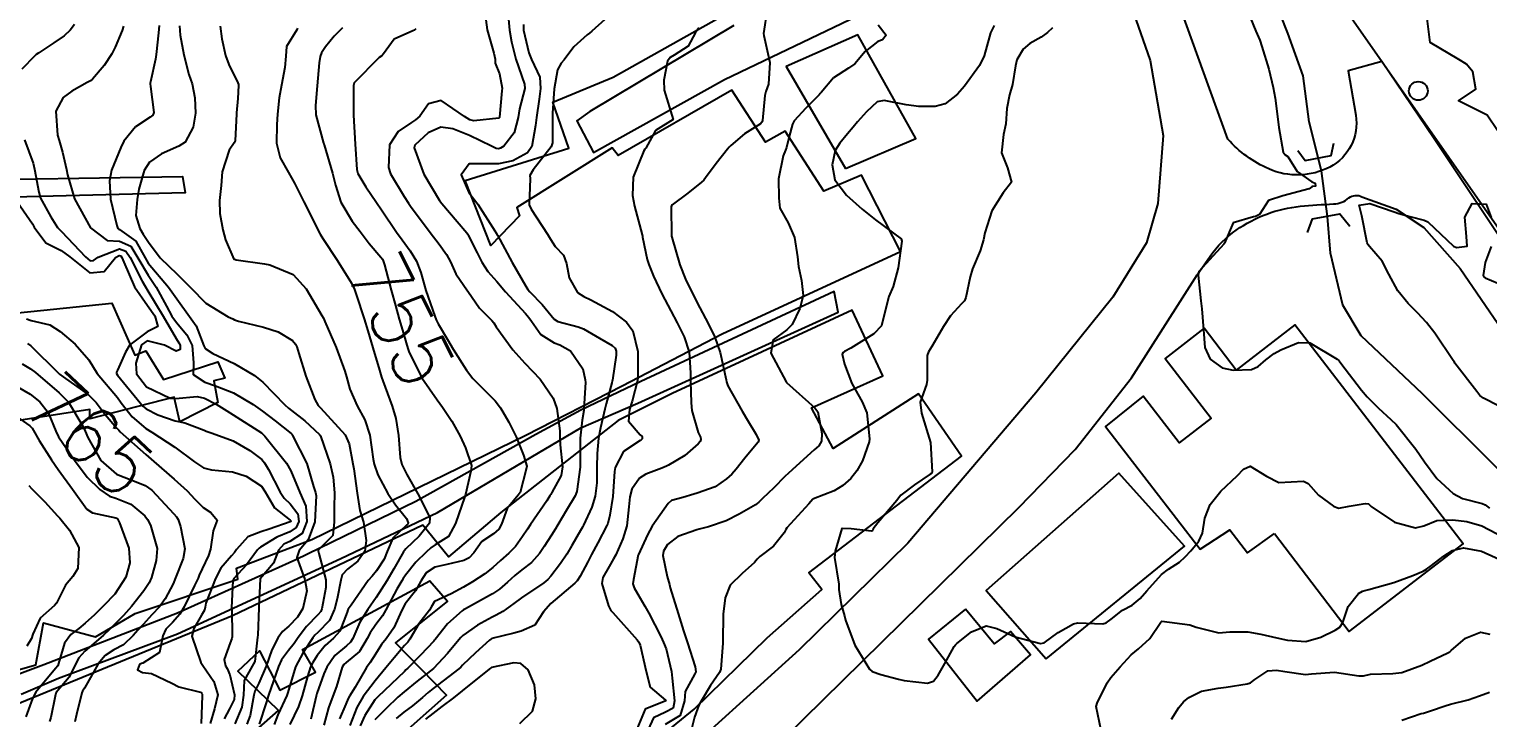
# Model space of a CAD drawing. Header units: metres. Extents: x 318500 to 325275, y 7408834 to 7428799.
# Drawn here: x 322657.6 to 322758, y 7421543.9 to 7421591.3 of the extents above; entities that cross this region are included whole.
import ezdxf
from ezdxf.enums import TextEntityAlignment as Align

# ---------------------------------------------------------------- set-up
doc = ezdxf.new("R2010")
doc.units = ezdxf.units.M
doc.header["$MEASUREMENT"] = 0
for name, color, linetype in [('Cotas', 45, 'Continuous'), ('Curvas de Nivel 1m', 11, 'Continuous'), ('Curvas de Nivel 5m', 15, 'Continuous'), ('Divisas', 45, 'Continuous'), ('Edificações', 30, 'Continuous'), ('Hidrografia', 140, 'Continuous'), ('Pontes_Viadutos_Tubos', 190, 'Continuous'), ('Postes', 20, 'Continuous'), ('Vias Primárias', 230, 'Continuous'), ('Vias Secundárias', 230, 'Continuous')]:
    doc.layers.add(name, color=color, linetype=linetype)
doc.styles.add('Style-STANDARD', font='STANDARD.shx')

msp = doc.modelspace()

# ---------------------------------------------------------------- linework, layer by layer
at = {"layer": 'Curvas de Nivel 1m', "flags": 128}
for points, elevation in [([(322690.51, 7421592.76), (322690.64, 7421591.25), (322690.78, 7421590.45), (322691.07, 7421589.25), (322691.66, 7421587.53), (322691.69, 7421587.24), (322691.33, 7421585.84), (322691.23, 7421585.25), (322690.96, 7421584.18), (322690.24, 7421583.26), (322690.01, 7421583.12), (322689.88, 7421583.09), (322689.72, 7421583.11), (322689.39, 7421583.27), (322687.89, 7421583.99), (322686.74, 7421584.46), (322685.9, 7421584.57), (322685.03, 7421584.19), (322684.13, 7421583.34), (322684.07, 7421583.15), (322684.75, 7421581.33), (322685.83, 7421579.52), (322685.99, 7421579.32), (322687.03, 7421578.09), (322687.69, 7421577.29), (322687.74, 7421577.23), (322687.8, 7421577.13), (322688.42, 7421575.92), (322688.74, 7421575.28), (322689.15, 7421574.65), (322689.76, 7421573.95), (322690.36, 7421573.25), (322691.73, 7421571.74), (322691.97, 7421571.48), (322692.14, 7421571.23), (322692.79, 7421570.3), (322693.71, 7421569.73), (322694.09, 7421569.59), (322694.84, 7421569.19), (322695.68, 7421567.94), (322695.85, 7421567.18), (322695.86, 7421566.99), (322695.76, 7421565.18), (322695.75, 7421565.07), (322695.63, 7421564.41), (322695.5, 7421563.18), (322695.51, 7421561.26), (322695.51, 7421561.18), (322695.26, 7421559.49), (322695.15, 7421559.19), (322694.56, 7421558.21), (322693.97, 7421557.2), (322693.81, 7421556.93), (322693.53, 7421556.49), (322693.02, 7421555.71), (322692.69, 7421555.22), (322692.14, 7421554.6), (322691.49, 7421554.1), (322691.01, 7421553.72), (322690.5, 7421553.25), (322689.96, 7421552.77), (322689.47, 7421552.45), (322687.6, 7421551.43), (322687.46, 7421551.35), (322687.38, 7421551.29), (322686.37, 7421550.38), (322685.52, 7421549.32), (322685.48, 7421549.27), (322685.43, 7421549.2), (322684.51, 7421548.23), (322683.65, 7421547.34), (322683.51, 7421547.22), (322683.4, 7421547.12), (322681.58, 7421545.37), (322681.48, 7421545.27), (322681.38, 7421545.15), (322680.68, 7421544.07), (322680.37, 7421543.38)], 752), ([(322708.36, 7421592.68), (322708.11, 7421591.03), (322708.13, 7421590.89), (322708.56, 7421589.02), (322708.47, 7421587.54), (322708.28, 7421587.02), (322708.21, 7421586.76), (322708.04, 7421585.03), (322708.01, 7421584.92), (322707.91, 7421584.81), (322706.82, 7421584.11), (322705.88, 7421583.32), (322705.75, 7421583.19), (322705.63, 7421583.05), (322704.87, 7421582.07), (322704.12, 7421581.08), (322704, 7421580.93), (322703.86, 7421580.79), (322702.9, 7421580.04), (322701.83, 7421579.22), (322701.78, 7421579.15), (322701.77, 7421579.1), (322701.78, 7421577.12), (322701.78, 7421577.1), (322701.78, 7421577.08), (322701.8, 7421577.01), (322702.35, 7421575.09), (322702.74, 7421574.12), (322703.25, 7421573.09), (322703.74, 7421572.15), (322704.32, 7421571.07), (322704.77, 7421570.12), (322705.13, 7421569.06), (322705.54, 7421567.19), (322705.56, 7421567.05), (322705.67, 7421566.78), (322706.65, 7421565.03), (322707.02, 7421564.41), (322707.62, 7421563.41), (322707.79, 7421563.02), (322707.75, 7421562.89), (322707.62, 7421562.73), (322706.84, 7421561.79), (322706.24, 7421561.04), (322705.93, 7421560.7), (322705.58, 7421560.36), (322704.8, 7421559.83), (322703.56, 7421559.38), (322703.33, 7421559.31), (322702.56, 7421559.09), (322701.79, 7421558.87), (322701.56, 7421558.68), (322700.46, 7421557.12), (322700.13, 7421556.52), (322699.51, 7421555.17), (322699.5, 7421555.14), (322699.18, 7421553.44), (322699.13, 7421553.14), (322699.21, 7421552.86), (322699.47, 7421552.43), (322699.96, 7421551.61), (322700.22, 7421551.12), (322701.04, 7421549.51), (322701.24, 7421549.1), (322701.42, 7421548.66), (322701.79, 7421547.1), (322701.84, 7421546.66), (322702, 7421545.09), (322701.89, 7421544.58), (322701.37, 7421544.3), (322700.55, 7421543.93), (322700.18, 7421543.12)], 748), ([(322741.42, 7421592.58), (322742, 7421591.19), (322742.27, 7421590.57), (322742.42, 7421590.13), (322742.9, 7421588.56), (322743.2, 7421587.3), (322743.33, 7421586.56), (322743.53, 7421584.94), (322743.58, 7421584.55), (322743.88, 7421582.86), (322744.01, 7421582.68), (322744.2, 7421582.55), (322744.85, 7421581.52), (322745.86, 7421580.82), (322746.08, 7421580.73), (322746.1, 7421580.52), (322745.9, 7421580.48), (322745.86, 7421580.46), (322745.67, 7421580.34), (322743.85, 7421579.84), (322742.88, 7421579.52), (322742.24, 7421578.57), (322741.97, 7421578.43), (322741.83, 7421578.4), (322740.44, 7421577.98), (322739.84, 7421576.6), (322739.8, 7421576.52), (322738.08, 7421574.63), (322738.02, 7421574.38), (322738.21, 7421572.62), (322738.29, 7421572.07), (322738.4, 7421570.62), (322738.49, 7421569.4), (322738.86, 7421568.61), (322739.69, 7421568), (322740.44, 7421567.84), (322741.69, 7421567.9), (322742.16, 7421568.1), (322742.69, 7421568.56), (322743.26, 7421569), (322743.71, 7421569.24), (322744.94, 7421569.75), (322745.72, 7421569.74), (322747.6, 7421568.6), (322747.7, 7421568.52), (322747.73, 7421568.49), (322747.85, 7421568.34), (322749.28, 7421566.47), (322749.67, 7421566.02), (322750.43, 7421565.23), (322751.3, 7421564.45), (322751.65, 7421564.11), (322753, 7421562.42), (322753.61, 7421561.53), (322754.45, 7421560.4), (322755.58, 7421559.35), (322756.22, 7421559.02), (322757.57, 7421558.67), (322757.79, 7421558.57), (322758.09, 7421558.35)], 744), ([(322660.69, 7421591.65), (322660.4, 7421591.24), (322659.98, 7421590.85), (322659.28, 7421590.37), (322658.24, 7421589.69), (322658.07, 7421589.57), (322657.96, 7421589.48), (322657.08, 7421588.56)], 761), ([(322666.53, 7421591.57), (322666.49, 7421591.07), (322666.32, 7421589.58), (322666.27, 7421589.26), (322665.93, 7421587.69), (322665.91, 7421587.6), (322665.9, 7421587.58), (322665.9, 7421587.55), (322665.93, 7421587.37), (322666.16, 7421585.58), (322666.1, 7421585.39), (322665.91, 7421585.26), (322664.89, 7421584.6), (322664.1, 7421583.61), (322663.88, 7421583.18), (322663.24, 7421581.62), (322663.12, 7421580.89), (322663.18, 7421579.62), (322663.61, 7421577.81), (322663.69, 7421577.61), (322663.75, 7421577.56), (322663.8, 7421577.54), (322664.92, 7421576.72), (322665.56, 7421575.58), (322665.77, 7421575.21), (322667.18, 7421573.57), (322667.74, 7421572.76), (322668.62, 7421571.55), (322669.07, 7421570.9), (322669.61, 7421569.53), (322669.7, 7421569.33), (322670.23, 7421568.99), (322671.68, 7421568.3), (322673.08, 7421567.49), (322673.66, 7421567.02), (322675.18, 7421565.46), (322675.42, 7421565.24), (322675.64, 7421565.08), (322676.56, 7421564.36), (322677.57, 7421563.42), (322677.62, 7421563.33), (322678.29, 7421561.41), (322678.51, 7421560.48), (322678.6, 7421559.41), (322678.56, 7421558.4), (322678.56, 7421557.41), (322678.48, 7421556.46), (322677.51, 7421555.51), (322677.47, 7421555.46), (322677.46, 7421555.42), (322677.51, 7421555.23), (322677.99, 7421553.41), (322677.99, 7421552.9), (322677.73, 7421551.42), (322677.65, 7421551.23), (322677.45, 7421551.01), (322676.66, 7421550.21), (322676.09, 7421549.44), (322675.82, 7421549.04), (322675.42, 7421548.56), (322674.94, 7421547.92), (322674.74, 7421547.46), (322674.39, 7421546.47), (322674.06, 7421545.47), (322673.89, 7421544.96), (322673.4, 7421543.48)], 759), ([(322667.92, 7421591.56), (322667.98, 7421590.9), (322668.23, 7421589.56), (322668.58, 7421588.19), (322668.79, 7421587.55), (322668.99, 7421586.6), (322669.02, 7421585.54), (322668.87, 7421584.57), (322668.31, 7421583.55), (322667.88, 7421583.26), (322666.69, 7421582.75), (322665.87, 7421582.17), (322665.5, 7421581.59), (322665.13, 7421580.31), (322665.01, 7421579.59), (322664.91, 7421578.5), (322665.19, 7421577.59), (322665.43, 7421577.22), (322665.79, 7421576.66), (322666.59, 7421575.57), (322667.76, 7421574.45), (322668.68, 7421573.55), (322669.73, 7421572.47), (322671.28, 7421571.51), (322671.59, 7421571.38), (322671.72, 7421571.32), (322671.98, 7421571.23), (322673.71, 7421570.81), (322674.72, 7421570.48), (322675.7, 7421569.9), (322675.91, 7421569.65), (322676, 7421569.45), (322676.14, 7421569), (322676.62, 7421567.44), (322677.24, 7421565.83), (322677.46, 7421565.42), (322677.55, 7421565.33), (322677.64, 7421565.25), (322679.33, 7421563.4), (322679.61, 7421562.79), (322679.85, 7421561.4), (322679.93, 7421561.05), (322680.16, 7421559.39), (322680.34, 7421558.18), (322680.58, 7421557.38), (322680.77, 7421556.13), (322680.67, 7421555.38), (322680.19, 7421554.7), (322679.49, 7421554.15), (322679.12, 7421553.76), (322679.03, 7421553.4), (322678.77, 7421552.11), (322678.6, 7421551.41), (322678.25, 7421550.61), (322677.44, 7421549.79), (322677.24, 7421549.61), (322677.11, 7421549.42), (322676.44, 7421548.41), (322675.9, 7421547.44), (322675.38, 7421545.67), (322675.31, 7421545.45), (322674.69, 7421544.13), (322674.44, 7421543.46)], 758), ([(322688.97, 7421592.31), (322689.11, 7421591.27), (322689.56, 7421589.67), (322689.64, 7421589.26), (322689.66, 7421588.97), (322689.95, 7421588.25), (322690.13, 7421587.26), (322690.12, 7421587.07), (322689.95, 7421585.26), (322689.94, 7421585.23), (322689.91, 7421585.2), (322688.19, 7421585), (322687.91, 7421585.08), (322687.55, 7421585.3), (322685.93, 7421586.42), (322685.06, 7421586.19), (322684.46, 7421585.33), (322684.17, 7421585.07), (322683.9, 7421584.9), (322682.97, 7421584.27), (322682.38, 7421583.36), (322682.3, 7421581.8), (322682.44, 7421581.36), (322683.38, 7421579.8), (322683.69, 7421579.34), (322683.83, 7421579.13), (322685.17, 7421577.33), (322685.79, 7421576.51), (322686.3, 7421575.82), (322686.57, 7421575.31), (322686.95, 7421574.49), (322687.75, 7421573.32), (322687.77, 7421573.29), (322688.57, 7421572.11), (322689.41, 7421571.26), (322689.56, 7421571.1), (322689.72, 7421570.84), (322690.86, 7421569.25), (322691.69, 7421568.33), (322692.74, 7421567.22), (322693.65, 7421565.92), (322693.89, 7421565.21), (322694.1, 7421563.68), (322694.1, 7421563.2), (322694.12, 7421562.7), (322694.28, 7421561.2), (322694.19, 7421560.59), (322693.56, 7421559.43), (322693.47, 7421559.3), (322693.42, 7421559.21), (322693.2, 7421558.86), (322692.08, 7421557.23), (322691.87, 7421556.9), (322691.53, 7421556.39), (322691.05, 7421555.72), (322690.6, 7421555.25), (322690.02, 7421554.74), (322689.5, 7421554.27), (322688.94, 7421553.82), (322688.09, 7421553.28), (322687.48, 7421552.91), (322686.62, 7421552.45), (322685.47, 7421551.93), (322685.25, 7421551.54), (322685.12, 7421551.32), (322684.39, 7421550.39), (322683.78, 7421549.34), (322683.63, 7421549.13), (322683.42, 7421548.91), (322682.7, 7421548.06), (322682.13, 7421547.36), (322681.39, 7421546.46), (322680.57, 7421545.38), (322680.13, 7421544.63), (322679.65, 7421543.4)], 753), ([(322691.6, 7421591.64), (322691.59, 7421591.24), (322691.97, 7421589.68), (322692.16, 7421589.24), (322692.73, 7421588.01), (322692.76, 7421587.23), (322692.67, 7421586.49), (322692.49, 7421585.23), (322692.43, 7421584.7), (322692.17, 7421583.24), (322691.88, 7421582.8), (322690.87, 7421582.25), (322689.87, 7421582.04), (322688.65, 7421582.06), (322687.87, 7421582.06), (322687.31, 7421581.3), (322687.84, 7421580.07), (322688.46, 7421579.28), (322689.63, 7421577.43), (322689.74, 7421577.26), (322689.76, 7421577.22), (322689.8, 7421577.14), (322690.82, 7421575.25), (322691.76, 7421573.63), (322691.9, 7421573.39), (322692.03, 7421573.24), (322692.88, 7421572.36), (322693.72, 7421571.37), (322693.97, 7421571.21), (322695.37, 7421570.84), (322695.72, 7421570.7), (322696.83, 7421570.05), (322697.7, 7421569.55), (322697.91, 7421569.37), (322697.98, 7421569.16), (322697.97, 7421568.88), (322697.72, 7421567.16), (322697.71, 7421567.12), (322697.67, 7421566.97), (322697.28, 7421565.53), (322697.2, 7421565.16), (322696.91, 7421563.89), (322696.77, 7421563.17), (322696.66, 7421562.11), (322696.65, 7421561.17), (322696.64, 7421560.1), (322696.54, 7421559.17), (322696.31, 7421558.41), (322695.74, 7421557.18), (322695.66, 7421557.05), (322695.53, 7421556.81), (322694.93, 7421555.78), (322694.58, 7421555.19), (322694.15, 7421554.55), (322693.49, 7421553.66), (322693.27, 7421553.43), (322692.99, 7421553.22), (322691.47, 7421552.18), (322690.93, 7421551.78), (322690.17, 7421551.25), (322689.73, 7421550.98), (322689.45, 7421550.84), (322688.43, 7421550.29), (322687.43, 7421549.58), (322687.28, 7421549.44), (322687.16, 7421549.29), (322686.37, 7421548.35), (322685.41, 7421547.32), (322684.28, 7421546.44), (322683.38, 7421545.72), (322682.96, 7421545.35), (322682.16, 7421544.57), (322681.36, 7421543.78)], 751), ([(322716, 7421591.62), (322716.55, 7421590.91), (322716.31, 7421590.59), (322715.98, 7421590.46), (322715.12, 7421589.79), (322714.4, 7421588.94), (322713.96, 7421588.64), (322712.94, 7421587.97), (322712.09, 7421586.97), (322712.02, 7421586.88), (322711.94, 7421586.79), (322711.03, 7421585.88), (322710.23, 7421585), (322710.12, 7421584.78), (322709.89, 7421583.94), (322709.71, 7421583.17), (322709.64, 7421583), (322709.47, 7421582.6), (322709.16, 7421581.01), (322709.17, 7421579.68), (322709.25, 7421579.01), (322709.81, 7421577.99), (322710.26, 7421576.99), (322710.46, 7421575.66), (322710.53, 7421574.99), (322710.74, 7421574.01), (322710.84, 7421572.98), (322710.62, 7421572.1), (322710.09, 7421570.99), (322709.72, 7421570.63), (322708.78, 7421569.94), (322708.61, 7421569.01), (322709.67, 7421567.04), (322709.71, 7421567), (322711.64, 7421565.25), (322711.86, 7421564.97), (322712.14, 7421563.48), (322712.1, 7421562.96), (322711.93, 7421562.65), (322711.61, 7421562.36), (322710.87, 7421561.71), (322710.1, 7421560.99), (322709.83, 7421560.75), (322709.58, 7421560.52), (322708.82, 7421559.76), (322708.05, 7421559.02), (322707.8, 7421558.77), (322707.56, 7421558.58), (322706.45, 7421557.93), (322705.54, 7421557.49), (322704.33, 7421557.07), (322703.7, 7421556.91), (322703.54, 7421556.86), (322702.22, 7421556.4), (322701.52, 7421555.85), (322701.24, 7421555.38), (322701.19, 7421555.1), (322701.49, 7421553.65), (322701.64, 7421553.1), (322701.7, 7421552.87), (322702.24, 7421551.09), (322702.62, 7421549.91), (322702.88, 7421549.09), (322703.41, 7421547.43), (322703.46, 7421547.08), (322703.4, 7421546.94), (322702.73, 7421545.74), (322702.67, 7421545.09), (322702.38, 7421544.07), (322701.36, 7421543.45)], 747), ([(322724, 7421591.58), (322723.75, 7421591.06), (322723.68, 7421590.81), (322723.31, 7421589.48), (322722.99, 7421588.82), (322721.95, 7421587.4), (322721.47, 7421586.85), (322720.61, 7421586.18), (322719.93, 7421585.99), (322718.81, 7421586), (322717.93, 7421586.12), (322716.43, 7421586.42), (322715.93, 7421586.32), (322715.21, 7421585.64), (322714.59, 7421584.94), (322714.28, 7421584.57), (322713.9, 7421584.11), (322713.36, 7421583.48), (322713.05, 7421582.96), (322712.85, 7421581.98), (322713.03, 7421580.96), (322713.84, 7421579.89), (322714.9, 7421578.93), (322715.82, 7421578.19), (322717.58, 7421576.89), (322717.63, 7421576.73), (322717.39, 7421574.9), (322717.05, 7421573.61), (322716.74, 7421572.91), (322716.53, 7421572.11), (322716.23, 7421570.91), (322715.71, 7421570.34), (322714.13, 7421569.37), (322713.7, 7421569.13), (322713.6, 7421569.06), (322713.52, 7421568.95), (322713.69, 7421568.27), (322714.2, 7421566.93), (322714.91, 7421565.67), (322715.22, 7421564.92), (322715.41, 7421563.13), (322715.38, 7421562.92), (322714.93, 7421561.6), (322714.55, 7421560.93), (322714.12, 7421560.4), (322713.57, 7421559.9), (322712.98, 7421559.54), (322711.56, 7421559), (322711.54, 7421558.99), (322711.52, 7421558.97), (322711.23, 7421558.65), (322709.73, 7421557), (322709.65, 7421556.88), (322709.53, 7421556.66), (322708.8, 7421555.73), (322707.86, 7421555.02), (322707.67, 7421554.85), (322707.5, 7421554.62), (322706.66, 7421553.86), (322705.83, 7421553.04), (322705.47, 7421552.19), (322705.35, 7421551.05), (322705.32, 7421549.16), (322705.32, 7421549.05), (322705.19, 7421547.27), (322705.09, 7421547.05), (322704.47, 7421546.14), (322703.83, 7421545.07), (322703.66, 7421544.79), (322703.36, 7421543.96), (322703.19, 7421543.24)], 746), ([(322758.64, 7421584.35), (322757.93, 7421585.41), (322755.94, 7421586.39), (322757.14, 7421587.18), (322756.94, 7421588.38), (322756.49, 7421588.9), (322755.98, 7421589.24), (322753.99, 7421590.41), (322753.74, 7421592.41)], 744), ([(322670.73, 7421591.52), (322670.84, 7421590.65), (322671.09, 7421589.51), (322671.33, 7421588.88), (322671.94, 7421587.62), (322671.99, 7421587.5), (322671.99, 7421587.44), (322671.93, 7421586.54), (322671.85, 7421585.56), (322671.85, 7421585.5), (322671.75, 7421583.64), (322671.69, 7421583.5), (322671.35, 7421582.99), (322670.87, 7421581.51), (322670.79, 7421580.57), (322670.68, 7421579.52), (322670.71, 7421578.63), (322670.91, 7421577.51), (322671.1, 7421576.82), (322671.67, 7421575.5), (322671.78, 7421575.46), (322671.83, 7421575.45), (322673.78, 7421575.16), (322674.15, 7421575.1), (322675.76, 7421574.43), (322676.64, 7421573.44), (322677.72, 7421571.62), (322677.83, 7421571.42), (322677.93, 7421571.2), (322678.71, 7421569.41), (322679.3, 7421567.77), (322679.42, 7421567.4), (322679.66, 7421566.55), (322680.16, 7421565.39), (322680.68, 7421564.44), (322681.02, 7421563.38), (322681.25, 7421561.72), (322681.32, 7421561.37), (322681.58, 7421560.65), (322682.26, 7421559.36), (322682.79, 7421558.59), (322683.54, 7421557.64), (322683.67, 7421557.34), (322683.64, 7421557.24), (322683.54, 7421557.17), (322682.6, 7421556.28), (322682.22, 7421555.36), (322682.01, 7421554.85), (322681.49, 7421554.03), (322681.18, 7421553.67), (322680.92, 7421553.38), (322679.74, 7421551.68), (322679.54, 7421551.4), (322679.51, 7421551.35), (322679.46, 7421551.2), (322678.95, 7421549.89), (322678.52, 7421549.41), (322677.94, 7421548.9), (322677.41, 7421548.2), (322677.1, 7421547.72), (322676.95, 7421547.43), (322676.73, 7421546.77), (322676.37, 7421545.44), (322676.12, 7421544.69), (322675.53, 7421543.45)], 757), ([(322676.05, 7421591.39), (322675.99, 7421591.27), (322675.3, 7421590.13), (322675.24, 7421589.46), (322675.18, 7421588.69), (322674.94, 7421587.47), (322674.79, 7421586.6), (322674.67, 7421585.47), (322674.62, 7421584.75), (322674.6, 7421583.47), (322674.86, 7421582.46), (322675.42, 7421581.46), (322675.85, 7421580.71), (322676.49, 7421579.44), (322677.2, 7421578.04), (322677.5, 7421577.42), (322677.6, 7421577.22), (322677.79, 7421576.91), (322678.78, 7421575.41), (322679.76, 7421573.83), (322679.97, 7421573.4), (322680.09, 7421573.05), (322680.64, 7421571.39), (322680.89, 7421570.56), (322681.24, 7421569.38), (322681.68, 7421567.84), (322681.83, 7421567.37), (322681.91, 7421567.12), (322682.56, 7421565.36), (322682.81, 7421564.53), (322683, 7421563.35), (322683.11, 7421561.84), (322683.23, 7421561.35), (322683.58, 7421560.66), (322684.32, 7421559.33), (322685.16, 7421557.71), (322685.14, 7421557.32), (322684.43, 7421556.43), (322683.51, 7421555.55), (322683.41, 7421555.44), (322683.35, 7421555.34), (322682.67, 7421554.17), (322682.2, 7421553.36), (322681.47, 7421552.2), (322680.88, 7421551.38), (322680.33, 7421550.51), (322679.86, 7421549.39), (322679.7, 7421549.12), (322679.42, 7421548.88), (322678.62, 7421548.2), (322678.06, 7421547.41), (322677.87, 7421546.94), (322677.38, 7421545.6), (322677.33, 7421545.42), (322676.96, 7421543.83)], 756), ([(322684.18, 7421591.34), (322684.09, 7421591.24), (322683.99, 7421591.2), (322682.71, 7421590.62), (322681.96, 7421589.62), (322681.84, 7421589.49), (322681.66, 7421589.37), (322679.94, 7421587.62), (322679.9, 7421587.45), (322679.89, 7421587.4), (322679.91, 7421585.4), (322680.02, 7421583.4), (322680.13, 7421581.66), (322680.21, 7421581.39), (322680.76, 7421580.47), (322681.48, 7421579.38), (322681.82, 7421578.88), (322682.87, 7421577.35), (322683.25, 7421576.81), (322683.79, 7421576.06), (322684.24, 7421575.34), (322684.53, 7421574.57), (322684.89, 7421573.33), (322685.49, 7421571.56), (322685.58, 7421571.32), (322685.72, 7421571.03), (322686.36, 7421569.96), (322686.77, 7421569.3), (322687.68, 7421567.84), (322688.12, 7421567.28), (322689.65, 7421565.74), (322690.02, 7421565.26), (322690.6, 7421564.28), (322691.1, 7421563.25), (322691.6, 7421561.99), (322691.83, 7421561.24), (322691.79, 7421561.03), (322691.58, 7421560.24), (322691.37, 7421559.43), (322691.23, 7421559.24), (322690.47, 7421558.33), (322690.08, 7421557.25), (322689.9, 7421556.9), (322689.53, 7421556.59), (322688.74, 7421556.06), (322688.18, 7421555.28), (322687.86, 7421554.93), (322687.5, 7421554.74), (322686.33, 7421554.48), (322685.49, 7421554.29), (322684.91, 7421553.9), (322684.53, 7421553.33), (322684.16, 7421552.65), (322683.46, 7421551.76), (322683.22, 7421551.34), (322682.68, 7421550.11), (322682.15, 7421549.36), (322681.82, 7421548.97), (322681.41, 7421548.3), (322681.05, 7421547.73), (322680.79, 7421547.38), (322680.02, 7421546.02), (322679.62, 7421545.4), (322679.54, 7421545.24), (322679.37, 7421544.86), (322678.93, 7421543.84)], 754), ([(322703.67, 7421591.41), (322703.44, 7421591.09), (322702.93, 7421590.14), (322701.97, 7421589.53), (322701.7, 7421589.37), (322701.51, 7421589.11), (322701.26, 7421587.81), (322701.27, 7421587.12), (322701.91, 7421585.11), (322700.68, 7421584.34), (322700.02, 7421583.13), (322699.96, 7421583.05), (322699.88, 7421582.95), (322699.15, 7421581.14), (322699.1, 7421579.88), (322699.25, 7421579.14), (322699.76, 7421577.17), (322699.77, 7421577.13), (322699.78, 7421577.11), (322699.8, 7421577), (322700.11, 7421575.46), (322700.22, 7421575.12), (322700.55, 7421574.33), (322701.13, 7421573.11), (322701.73, 7421571.93), (322702.17, 7421571.1), (322702.65, 7421570.15), (322702.99, 7421569.09), (322703.09, 7421567.67), (322703.1, 7421567.09), (322703.13, 7421565.61), (322703.18, 7421565.08), (322703.62, 7421563.57), (322703.77, 7421563.23), (322703.81, 7421563.08), (322703.75, 7421562.94), (322703.62, 7421562.78), (322702.71, 7421561.98), (322701.59, 7421561.32), (322701.45, 7421561.25), (322701.13, 7421561.11), (322700.02, 7421560.69), (322699.58, 7421560.41), (322699.05, 7421559.66), (322698.92, 7421559.14), (322698.86, 7421558.45), (322698.72, 7421557.14), (322698.44, 7421556.24), (322697.95, 7421555.15), (322697.8, 7421554.86), (322697.5, 7421554.34), (322697.06, 7421553.59), (322696.99, 7421553.16), (322697.46, 7421551.62), (322697.62, 7421551.31), (322697.74, 7421551.16), (322699.43, 7421549.29), (322699.54, 7421549.13), (322699.62, 7421548.93), (322700.05, 7421547.12), (322700.31, 7421546.03), (322701.38, 7421545.13), (322701.39, 7421545.1), (322699.97, 7421544.52), (322699.39, 7421543.13)], 749), ([(322657.26, 7421583.7), (322657.86, 7421582.1), (322657.95, 7421581.69), (322658.24, 7421580.09), (322658.36, 7421579.68), (322659.07, 7421578.41), (322659.54, 7421577.66), (322659.66, 7421577.52), (322659.8, 7421577.4), (322661.45, 7421575.64), (322661.78, 7421575.38), (322662.01, 7421575.4), (322662.34, 7421575.63), (322663.79, 7421576.2), (322664.23, 7421576.05), (322664.52, 7421575.6), (322665.36, 7421573.98), (322665.58, 7421573.58), (322665.75, 7421573.3), (322666.8, 7421571.57), (322667.7, 7421570.02), (322667.88, 7421569.74), (322667.97, 7421569.56), (322667.97, 7421569.28), (322667.69, 7421569.15), (322666.9, 7421569.57), (322665.7, 7421569.87), (322665.3, 7421569.59), (322664.93, 7421568.34), (322664.97, 7421567.59), (322665.66, 7421566.71), (322667.29, 7421565.92), (322667.64, 7421565.89), (322669.15, 7421566.04), (322669.65, 7421565.92), (322670.46, 7421565.52), (322671.19, 7421565.06), (322671.63, 7421564.78), (322673.56, 7421563.54), (322673.62, 7421563.5), (322673.79, 7421563.31), (322675.3, 7421561.45), (322675.58, 7421560.91), (322676.2, 7421559.44), (322676.61, 7421558.49), (322676.69, 7421557.43), (322676.36, 7421556.61), (322675.52, 7421556.05), (322675.11, 7421555.87), (322674.73, 7421555.46), (322674.4, 7421554.56), (322673.48, 7421553.48), (322673.39, 7421551.55), (322673.39, 7421551.48), (322673.31, 7421549.6), (322673.3, 7421549.48), (322673.1, 7421547.79), (322672.93, 7421547.48), (322672.38, 7421546.5), (322672.32, 7421545.49), (322672.21, 7421544.65), (322671.73, 7421543.5)], 761), ([(322656.58, 7421579.71), (322657.8, 7421577.91), (322657.93, 7421577.69), (322658.73, 7421576.62), (322659.78, 7421576.08), (322660.37, 7421575.65), (322661.76, 7421574.55), (322662.75, 7421574.64), (322663.53, 7421575.61), (322663.78, 7421575.75), (322663.89, 7421575.71), (322663.96, 7421575.61), (322664.1, 7421575.28), (322664.83, 7421573.59), (322665.73, 7421572.31), (322666.22, 7421571.58), (322666.43, 7421570.86), (322665.71, 7421570.49), (322664.51, 7421569.6), (322664.21, 7421569.08), (322663.67, 7421567.86), (322663.58, 7421567.7), (322663.6, 7421567.61), (322663.67, 7421567.51), (322665.22, 7421565.59), (322665.41, 7421565.36), (322665.64, 7421565.19), (322666.43, 7421564.77), (322667.63, 7421564.36), (322668.29, 7421564.22), (322669.62, 7421563.73), (322669.76, 7421563.66), (322670.18, 7421563.52), (322671.61, 7421562.99), (322672.77, 7421562.32), (322673.59, 7421561.71), (322673.78, 7421561.48), (322674.05, 7421561.01), (322674.86, 7421559.46), (322675.14, 7421559.04), (322675.55, 7421558.65), (322676.08, 7421557.97), (322676.14, 7421557.44), (322675.96, 7421557.01), (322675.53, 7421556.73), (322674.63, 7421556.36), (322673.51, 7421555.67), (322673.4, 7421555.6), (322673.29, 7421555.48), (322672.54, 7421554.45), (322671.67, 7421553.5), (322671.6, 7421553.37), (322671.51, 7421551.5), (322671.52, 7421551.44), (322671.55, 7421549.5), (322671.53, 7421549.39), (322671.42, 7421549.09), (322670.99, 7421547.93), (322671.1, 7421547.5), (322671.21, 7421547.31), (322671.39, 7421546.87), (322671.71, 7421545.5), (322671.69, 7421545.18), (322671.37, 7421544.53), (322671, 7421543.86)], 762), ([(322758.71, 7421565.4), (322757.67, 7421565.93), (322757.41, 7421566.11), (322757.2, 7421566.37), (322755.7, 7421568.34), (322755.66, 7421568.39), (322755.58, 7421568.51), (322754.32, 7421570.4), (322753.74, 7421571.14), (322753.12, 7421571.8), (322752.48, 7421572.43), (322751.76, 7421573.31), (322751.16, 7421574.45), (322750.7, 7421575.36), (322749.81, 7421576.35), (322749.72, 7421576.47), (322749.66, 7421576.62), (322749.3, 7421578.48), (322749.11, 7421579.21), (322749.84, 7421579.32), (322751.53, 7421578.75), (322751.83, 7421578.64), (322752.59, 7421578.43), (322753.58, 7421578.17), (322753.83, 7421578.05), (322755.6, 7421576.39), (322755.81, 7421576.29), (322756.55, 7421576.38), (322756.5, 7421577.06), (322756.39, 7421578.38), (322756.89, 7421579.33), (322757.84, 7421579.27), (322758.19, 7421578.35)], 744), ([(322758.2, 7421576.35), (322757.79, 7421575.26), (322757.65, 7421574.36), (322757.69, 7421574.27), (322757.78, 7421574.21), (322759.09, 7421573.66)], 744), ([(322657.4, 7421571.38), (322657.72, 7421571.26), (322659, 7421570.96), (322659.71, 7421570.51), (322660.74, 7421569.65), (322661.68, 7421568.56), (322662.27, 7421567.63), (322663.65, 7421565.96), (322663.92, 7421565.61), (322664.66, 7421564.63), (322665.62, 7421563.83), (322666.03, 7421563.58), (322667.6, 7421562.54), (322668.95, 7421561.54), (322669.58, 7421561.12), (322670.12, 7421560.98), (322671.58, 7421560.85), (322672.52, 7421560.55), (322673.57, 7421559.87), (322673.83, 7421559.48), (322674.46, 7421558.38), (322675.54, 7421557.53), (322675.58, 7421557.49), (322675.59, 7421557.45), (322675.57, 7421557.42), (322675.54, 7421557.4), (322674.09, 7421556.91), (322673.53, 7421556.73), (322672.64, 7421556.37), (322671.85, 7421555.5), (322671.71, 7421555.3), (322671.5, 7421555.08), (322670.78, 7421554.22), (322670.4, 7421553.52), (322669.75, 7421551.81), (322669.69, 7421551.53), (322669.64, 7421551.34), (322669.45, 7421550.99), (322668.91, 7421550.07), (322668.77, 7421549.54), (322669.4, 7421547.73), (322669.53, 7421547.53), (322670.3, 7421546.43), (322670.56, 7421545.51), (322670.34, 7421544.54), (322670.04, 7421543.52)], 763), ([(322657.47, 7421569.69), (322657.7, 7421569.53), (322659.58, 7421567.66), (322659.67, 7421567.58), (322659.92, 7421567.4), (322661.65, 7421566.18), (322662.19, 7421565.63), (322662.8, 7421564.79), (322663.62, 7421563.85), (322663.74, 7421563.72), (322663.85, 7421563.61), (322665.6, 7421562.04), (322666.15, 7421561.57), (322667.57, 7421560.34), (322668.45, 7421559.55), (322668.99, 7421558.98), (322669.55, 7421558.4), (322670.08, 7421558.06), (322670.51, 7421557.52), (322670.25, 7421556.8), (322670.05, 7421555.52), (322669.92, 7421555.1), (322669.49, 7421554.18), (322669.28, 7421553.73), (322669.2, 7421553.53), (322668.96, 7421553.03), (322668.24, 7421551.55), (322667.95, 7421551.06), (322667.44, 7421550.49), (322666.98, 7421550.02), (322666.77, 7421549.57), (322666.56, 7421548.42), (322665.4, 7421547.69), (322665.32, 7421547.66), (322665.18, 7421547.58), (322665.03, 7421547.22), (322665.39, 7421547.05), (322665.99, 7421546.98), (322667.39, 7421546.3), (322667.89, 7421546.05), (322669.38, 7421545.68), (322669.46, 7421545.61), (322669.49, 7421545.53), (322669.48, 7421545.43), (322669.41, 7421543.53)], 764), ([(322656.51, 7421566.86), (322657.65, 7421566.19), (322658.32, 7421565.68), (322658.89, 7421564.93), (322659.41, 7421563.66), (322659.61, 7421563.27), (322660.69, 7421561.65), (322661.57, 7421560.49), (322662.44, 7421559.63), (322663.12, 7421559.18), (322663.55, 7421559.03), (322664.58, 7421558.62), (322665.54, 7421557.83), (322665.73, 7421557.58), (322665.93, 7421557.18), (322666.38, 7421555.57), (322666.32, 7421554.75), (322666.01, 7421553.57), (322665.85, 7421553.21), (322665.47, 7421552.66), (322664.63, 7421551.59), (322664.08, 7421550.97), (322663.44, 7421550.33), (322663.08, 7421549.97), (322662.7, 7421549.62), (322662.02, 7421549.03), (322661.41, 7421548.5), (322661, 7421548.05), (322660.8, 7421547.65), (322660.33, 7421546.71), (322659.45, 7421545.66), (322659.42, 7421545.62), (322659.38, 7421545.41), (322659.07, 7421543.95), (322658.99, 7421543.67)], 766), ([(322656.63, 7421564.7), (322657.62, 7421564.01), (322657.78, 7421563.85), (322657.88, 7421563.69), (322658.28, 7421563.01), (322659.12, 7421561.67), (322659.58, 7421561.02), (322660.56, 7421559.65), (322661.55, 7421558.28), (322661.93, 7421558.02), (322663.54, 7421557.69), (322663.6, 7421557.67), (322663.65, 7421557.61), (322663.79, 7421557.35), (322664.45, 7421555.6), (322664.51, 7421554.58), (322664.23, 7421553.6), (322663.47, 7421552.44), (322662.69, 7421551.62), (322662.07, 7421551.01), (322661.44, 7421550.43), (322661, 7421550.08), (322660.45, 7421549.65), (322660.01, 7421549.06), (322659.61, 7421547.66), (322659.55, 7421547.51), (322659.4, 7421547.32), (322658.03, 7421545.68), (322657.8, 7421545.26), (322657.35, 7421543.98)], 767), ([(322657.56, 7421559.9), (322657.77, 7421559.69), (322658.65, 7421558.78), (322659.54, 7421557.82), (322659.68, 7421557.66), (322660.35, 7421556.83), (322661.01, 7421555.64), (322660.94, 7421554.19), (322660.59, 7421553.65), (322660.08, 7421553.04), (322659.46, 7421551.81), (322659.32, 7421551.66), (322658.33, 7421550.79), (322657.83, 7421549.68), (322657.73, 7421549.38), (322657.42, 7421548.85)], 768), ([(322731.36, 7421543.05), (322731.02, 7421544.71), (322731.1, 7421544.99), (322731.39, 7421545.57), (322731.77, 7421546.33), (322732.01, 7421546.69), (322732.67, 7421547.43), (322733.43, 7421548.25), (322733.92, 7421548.67), (322734.71, 7421549.39), (322735.46, 7421550.51), (322735.53, 7421550.58), (322737.46, 7421550.31), (322737.9, 7421550.17), (322739.45, 7421549.76), (322740.21, 7421549.83), (322741.45, 7421549.84), (322742.34, 7421549.67), (322743.44, 7421549.42), (322744.17, 7421549.26), (322745.44, 7421549.17), (322746.48, 7421549.47), (322747.45, 7421549.95), (322747.78, 7421550.16), (322747.98, 7421550.48), (322748.36, 7421551.59), (322749.07, 7421552.47), (322749.33, 7421552.63), (322749.49, 7421552.68), (322749.78, 7421552.75), (322751.5, 7421553.23), (322752.8, 7421553.71), (322753.51, 7421554.02), (322753.75, 7421554.16), (322754.09, 7421554.4), (322754.89, 7421555.02), (322755.53, 7421555.44), (322756.28, 7421555.62), (322757.53, 7421555.39), (322759.21, 7421554.64)], 746), ([(322736.19, 7421543.82), (322736.71, 7421544.64), (322737.01, 7421545.01), (322737.39, 7421545.32), (322738.27, 7421545.75), (322739.4, 7421545.97), (322739.96, 7421546.03), (322741.41, 7421546.25), (322741.64, 7421546.33), (322741.93, 7421546.56), (322742.82, 7421547.16), (322743.42, 7421547.2), (322743.99, 7421547.11), (322745.41, 7421546.91), (322745.84, 7421546.94), (322747.42, 7421547.07), (322749.08, 7421546.81), (322749.41, 7421546.8), (322749.89, 7421546.93), (322751.42, 7421546.97), (322752.04, 7421547.05), (322753.42, 7421547.55), (322754, 7421547.83), (322755.21, 7421548.39), (322755.35, 7421548.47), (322755.43, 7421548.55), (322756.42, 7421549.4), (322757.45, 7421549.81), (322758.11, 7421549.69)], 747), ([(322691.35, 7421543.54), (322692.22, 7421544.37), (322692.45, 7421545.22), (322692.36, 7421546.19), (322691.91, 7421547.23), (322691.41, 7421547.66), (322690.94, 7421547.71), (322689.4, 7421547.39), (322689.32, 7421547.34), (322689.23, 7421547.26), (322687.38, 7421545.77), (322686.79, 7421545.3), (322685.99, 7421544.69), (322685.36, 7421544.21), (322684.85, 7421543.83)], 749), ([(322752.05, 7421543.75), (322753.38, 7421544.21), (322753.53, 7421544.25), (322754.03, 7421544.4), (322755.03, 7421544.75), (322755.39, 7421544.85), (322756.6, 7421545.16), (322757.4, 7421545.44), (322758.07, 7421545.68)], 748)]:
    msp.add_lwpolyline(points, dxfattribs=dict(at, elevation=elevation))
at = {"layer": 'Curvas de Nivel 5m', "flags": 128}
for points, elevation in [([(322697.19, 7421591.98), (322696.31, 7421591.19), (322696.14, 7421591.04), (322695.99, 7421590.92), (322695.07, 7421590.1), (322694.41, 7421589.21), (322694.2, 7421588.97), (322693.95, 7421588.51), (322693.7, 7421587.21), (322693.6, 7421585.53), (322693.59, 7421585.21), (322693.6, 7421583.5), (322693.5, 7421583.22), (322692.27, 7421581.64), (322692.03, 7421581.24), (322692.06, 7421581.03), (322692, 7421579.24), (322692.12, 7421578.94), (322693.25, 7421577.22), (322693.45, 7421576.87), (322693.79, 7421576.35), (322694.35, 7421575.77), (322694.55, 7421575.2), (322694.75, 7421574.21), (322695.31, 7421573.19), (322695.75, 7421572.91), (322696.23, 7421572.69), (322697.73, 7421571.88), (322698.68, 7421571.15), (322699.12, 7421570.55), (322699.47, 7421569.13), (322699.47, 7421567.34), (322699.44, 7421567.13), (322699.07, 7421565.72), (322698.9, 7421565.14), (322698.83, 7421564.34), (322699.62, 7421563.4), (322699.77, 7421563.28), (322699.77, 7421563.13), (322699.7, 7421563.05), (322699.62, 7421563.01), (322698.49, 7421562.26), (322697.9, 7421561.16), (322697.86, 7421560.88), (322697.74, 7421559.16), (322697.55, 7421557.86), (322697.4, 7421557.3), (322697.34, 7421557.16), (322696.72, 7421555.97), (322696.29, 7421555.17), (322696.02, 7421554.66), (322695.49, 7421553.67), (322695.3, 7421553.36), (322695.14, 7421553.19), (322693.47, 7421551.78), (322692.97, 7421551.22), (322692.37, 7421550.3), (322691.44, 7421549.89), (322690.93, 7421549.75), (322689.43, 7421549.37), (322689.36, 7421549.34), (322689.26, 7421549.26), (322688.3, 7421548.39), (322687.4, 7421547.54), (322687.28, 7421547.41), (322687.15, 7421547.29), (322685.39, 7421545.93), (322685.04, 7421545.66), (322684.64, 7421545.33), (322683.96, 7421544.75), (322683.36, 7421544.31), (322682.84, 7421543.87)], 750), ([(322664.08, 7421591.52), (322663.98, 7421591.23), (322663.51, 7421590.08), (322663.27, 7421589.62), (322662.75, 7421588.82), (322661.93, 7421587.88), (322661.8, 7421587.77), (322661.58, 7421587.64), (322660.52, 7421587.06), (322659.92, 7421586.62), (322659.41, 7421585.67), (322659.53, 7421584.02), (322659.64, 7421583.66), (322659.87, 7421582.85), (322660.15, 7421581.66), (322660.22, 7421581.29), (322660.69, 7421579.65), (322661.8, 7421577.64), (322662.95, 7421576.78), (322663.79, 7421576.73), (322664.57, 7421576.38), (322665.07, 7421575.59), (322665.76, 7421574.39), (322666.32, 7421573.57), (322667.04, 7421572.26), (322667.41, 7421571.56), (322667.72, 7421571.14), (322668.44, 7421570.29), (322668.79, 7421569.54), (322668.88, 7421568.35), (322668.86, 7421567.54), (322669.66, 7421567.03), (322670.4, 7421566.78), (322671.65, 7421566.3), (322673, 7421565.49), (322673.64, 7421565.03), (322674.52, 7421564.36), (322675.62, 7421563.48), (322675.64, 7421563.47), (322675.66, 7421563.45), (322675.71, 7421563.35), (322676.68, 7421561.43), (322677.14, 7421559.85), (322677.28, 7421559.42), (322677.33, 7421559.19), (322677.25, 7421557.42), (322676.77, 7421556.18), (322676.16, 7421555.44), (322675.99, 7421554.96), (322676.55, 7421553.43), (322676.69, 7421552.65), (322676.41, 7421551.44), (322676.04, 7421550.86), (322675.44, 7421550.24), (322675.02, 7421549.87), (322674.71, 7421549.46), (322674.28, 7421548.6), (322673.9, 7421547.47), (322673.39, 7421546.3), (322673.1, 7421545.76), (322673.04, 7421545.48), (322672.78, 7421544.07), (322672.57, 7421543.49)], 760), ([(322679.15, 7421591.41), (322678.57, 7421590.83), (322677.97, 7421590.11), (322677.7, 7421589.68), (322677.61, 7421589.43), (322677.53, 7421589), (322677.41, 7421587.43), (322677.29, 7421586.06), (322677.32, 7421585.43), (322677.83, 7421583.47), (322677.85, 7421583.42), (322677.86, 7421583.4), (322677.88, 7421583.35), (322678.46, 7421581.41), (322678.67, 7421580.59), (322679.04, 7421579.41), (322679.81, 7421578.1), (322680.35, 7421577.39), (322680.98, 7421576.57), (322681.78, 7421575.62), (322681.89, 7421575.48), (322681.95, 7421575.37), (322682.04, 7421575.11), (322682.49, 7421573.36), (322682.78, 7421572.31), (322683.05, 7421571.35), (322683.2, 7421570.83), (322683.63, 7421569.34), (322683.7, 7421569.14), (322684.61, 7421567.33), (322685.65, 7421565.81), (322686.03, 7421565.31), (322686.67, 7421564.35), (322687.24, 7421563.3), (322687.61, 7421562.5), (322688.02, 7421561.28), (322687.98, 7421560.89), (322687.6, 7421559.29), (322687.56, 7421559.15), (322686.93, 7421557.3), (322686.44, 7421556.39), (322685.52, 7421555.82), (322685.22, 7421555.62), (322684.9, 7421555.33), (322684.2, 7421554.64), (322683.49, 7421553.75), (322683.32, 7421553.5), (322683.23, 7421553.34), (322682.89, 7421552.77), (322682.13, 7421551.36), (322681.89, 7421550.93), (322681.44, 7421550.34), (322681.04, 7421549.77), (322680.85, 7421549.38), (322680.31, 7421548.49), (322679.4, 7421547.73), (322679.23, 7421547.58), (322679.12, 7421547.4), (322678.72, 7421546.07), (322678.47, 7421545.41), (322678.17, 7421544.61), (322677.85, 7421543.42)], 755), ([(322728, 7421591.4), (322727.66, 7421591.1), (322727.22, 7421590.77), (322726.44, 7421590.33), (322725.98, 7421589.94), (322725.55, 7421589.21), (322725.45, 7421588.8), (322725.25, 7421587.5), (322725.05, 7421586.8), (322724.87, 7421585.86), (322724.79, 7421584.8), (322724.64, 7421584.06), (322724.49, 7421582.8), (322724.9, 7421581.77), (322725.19, 7421580.8), (322724.6, 7421580.06), (322723.83, 7421578.81), (322723.34, 7421577.29), (322723.25, 7421576.82), (322723.03, 7421576.06), (322722.5, 7421574.83), (322722.34, 7421574.27), (322722.04, 7421572.84), (322721.95, 7421572.63), (322721.74, 7421572.41), (322720.99, 7421571.59), (322720.5, 7421570.86), (322719.71, 7421569.48), (322719.47, 7421569.11), (322719.37, 7421568.87), (322719.39, 7421567.16), (322719.33, 7421566.87), (322718.89, 7421565.64), (322718.98, 7421564.88), (322719.62, 7421562.87), (322719.73, 7421560.86), (322719.69, 7421560.76), (322719.59, 7421560.69), (322718.5, 7421559.95), (322717.57, 7421559.25), (322717.41, 7421559.05), (322717.29, 7421558.89), (322715.98, 7421557.35), (322715.67, 7421556.92), (322715.63, 7421556.83), (322715.54, 7421556.76), (322714.16, 7421556.93), (322713.54, 7421556.95), (322713.51, 7421556.94), (322713.06, 7421555.4), (322713, 7421554.95), (322713.3, 7421553.13), (322713.31, 7421552.94), (322713.29, 7421552.76), (322713.47, 7421551.73), (322713.68, 7421550.94), (322713.76, 7421550.64), (322714.41, 7421548.93), (322715.41, 7421547.28), (322715.6, 7421547.11), (322716.19, 7421546.91), (322717.41, 7421546.57), (322717.8, 7421546.49), (322719.4, 7421546.3), (322719.81, 7421546.45), (322720.14, 7421546.85), (322720.6, 7421547.67), (322721.24, 7421548.84), (322721.33, 7421548.94), (322721.43, 7421549.03), (322722.43, 7421549.84), (322723.45, 7421550.26), (322724.17, 7421550.08), (322725.44, 7421549.49), (322727.17, 7421549.03), (322727.43, 7421549.09), (322728.4, 7421549.8), (322729.46, 7421550.4), (322729.74, 7421550.45), (322731.46, 7421550.4), (322731.7, 7421550.46), (322732.04, 7421550.7), (322732.82, 7421551.34), (322733.48, 7421551.68), (322734.03, 7421552.13), (322734.49, 7421552.67), (322735.5, 7421553.79), (322735.99, 7421554.16), (322736.74, 7421554.64), (322737.14, 7421555), (322737.52, 7421555.41), (322738.08, 7421556.07), (322738.32, 7421556.62), (322738.5, 7421557.67), (322738.86, 7421558.61), (322739.58, 7421559.51), (322740.71, 7421560.58), (322741.14, 7421561.04), (322741.6, 7421561.25), (322742.73, 7421560.56), (322743.59, 7421560.12), (322745.27, 7421560.21), (322745.59, 7421560.04), (322746.31, 7421559.24), (322747.34, 7421558.49), (322747.57, 7421558.39), (322747.72, 7421558.34), (322748.43, 7421558.48), (322749.39, 7421558.65), (322749.57, 7421558.68), (322749.75, 7421558.64), (322749.93, 7421558.46), (322751.55, 7421557.39), (322752.98, 7421556.99), (322753.55, 7421557.14), (322754.45, 7421557.51), (322755.56, 7421557.55), (322756.51, 7421557.43), (322757.55, 7421557.13), (322759.08, 7421556.34)], 745), ([(322657.09, 7421568.29), (322657.67, 7421567.95), (322658.01, 7421567.68), (322659.65, 7421566.3), (322660.28, 7421565.65), (322661.27, 7421564), (322661.43, 7421563.64), (322661.61, 7421563.22), (322662.52, 7421561.63), (322663.58, 7421560.69), (322665.05, 7421560.11), (322665.57, 7421559.92), (322666.02, 7421559.58), (322667.54, 7421557.95), (322667.73, 7421557.75), (322667.84, 7421557.56), (322667.99, 7421557.09), (322668.29, 7421555.55), (322668.17, 7421554.88), (322667.65, 7421553.56), (322667.48, 7421553.15), (322666.94, 7421552.1), (322666.55, 7421551.57), (322666.03, 7421551), (322665.44, 7421550.36), (322665.06, 7421549.96), (322664.74, 7421549.59), (322664.07, 7421548.95), (322663.41, 7421548.59), (322662.82, 7421548.2), (322662.33, 7421547.63), (322661.38, 7421545.97), (322661.26, 7421545.76), (322661.21, 7421545.64), (322660.84, 7421544.16), (322660.72, 7421543.65)], 765)]:
    msp.add_lwpolyline(points, dxfattribs=dict(at, elevation=elevation))
at = {"layer": 'Divisas'}
msp.add_lwpolyline([(322764.14, 7421569.82), (322748.73, 7421591.88), (322747.37, 7421593.82), (322737.05, 7421612.81), (322729.65, 7421626.58), (322717.86, 7421647.58), (322709.95, 7421661.85), (322697.54, 7421684.11), (322686.97, 7421702.89), (322675.77, 7421722.4), (322666.89, 7421739.57), (322656.9, 7421743.09), (322638.69, 7421773.49), (322627.24, 7421792.63), (322597.95, 7421842.62)], dxfattribs=at)
at = {"layer": 'Edificações'}
for points in [[(322649.52, 7421545.16), (322658.05, 7421547.57), (322658.56, 7421550.45), (322662.14, 7421549.5), (322664.88, 7421551.11), (322671.95, 7421553.46), (322671.86, 7421554.22), (322677.04, 7421556.2), (322691.77, 7421563.37), (322698.39, 7421566.76), (322705.28, 7421570.35), (322717.54, 7421576.01), (322714.85, 7421581.28), (322712.28, 7421580.17), (322709.6, 7421584.31), (322708.26, 7421583.55), (322705.93, 7421587.11), (322698.11, 7421582.62), (322697.7, 7421583.15), (322691.13, 7421579.04), (322691.32, 7421578.48), (322689.36, 7421576.43), (322687.59, 7421580.9), (322694.73, 7421583.14), (322693.62, 7421586.29), (322697.76, 7421588.01), (322711.25, 7421595.6)], [(322656.71, 7421580.99), (322668.13, 7421581.19), (322668.32, 7421580.05), (322649.21, 7421579.58)], [(322697.14, 7421539.45), (322703.35, 7421544.52), (322708.36, 7421549.43), (322712.12, 7421552.75), (322711.24, 7421553.89), (322721.75, 7421561.94), (322718.78, 7421566.22), (322712.92, 7421562.46), (322711.43, 7421565.26), (322716.33, 7421567.45), (322714.23, 7421571.99), (322701.82, 7421566.24), (322698.12, 7421564.39), (322690.04, 7421558.06), (322686.44, 7421554.99), (322684.68, 7421557.19), (322671.57, 7421550.94), (322654.86, 7421544.08)], [(322656.8, 7421571.79), (322663.26, 7421572.45), (322664.85, 7421568.89), (322665.6, 7421569.17), (322666.82, 7421567.21), (322670.57, 7421568.42), (322671.04, 7421567.3), (322670.29, 7421567.11), (322670.57, 7421565.62), (322667.94, 7421564.3), (322667.57, 7421565.99), (322661.76, 7421564.49), (322661.76, 7421565.15), (322655.68, 7421564.21)], [(322668.79, 7421539.19), (322674.74, 7421544.43), (322671.94, 7421547.14), (322673.43, 7421548.54), (322674.83, 7421545.83), (322677.28, 7421547.06), (322676.4, 7421548.63), (322685.16, 7421553.36), (322686.38, 7421551.96), (322682.8, 7421549.08), (322686.29, 7421545.49), (322682.45, 7421542.07)]]:
    msp.add_lwpolyline(points, dxfattribs=at)
for points in [[(322713.77, 7421581.74), (322718.59, 7421583.79), (322714.61, 7421590.92), (322709.67, 7421588.74)], [(322743.29, 7421556.6), (322748.43, 7421549.86), (322756.27, 7421555.89), (322744.68, 7421570.96), (322740.65, 7421567.86), (322738.45, 7421570.73), (322735.76, 7421568.66), (322738.93, 7421564.55), (322736.72, 7421562.84), (322734.24, 7421566.06), (322731.65, 7421563.97), (322738.17, 7421555.53), (322740.22, 7421556.85), (322741.43, 7421555.28)], [(322727.56, 7421547.97), (322737.08, 7421555.73), (322732.58, 7421560.75), (322723.45, 7421552.68)], [(322722.02, 7421551.39), (322719.48, 7421549.33), (322722.83, 7421545.07), (322726.49, 7421548.26), (322725.12, 7421549.86), (322723.98, 7421549.02)]]:
    msp.add_lwpolyline(points, close=True, dxfattribs=at)
at = {"layer": 'Hidrografia'}
msp.add_lwpolyline([(322763.3, 7421556.42), (322753.46, 7421566.22), (322749.25, 7421570.22), (322747.99, 7421572.32), (322747.14, 7421575.9), (322746.93, 7421578.43), (322746.51, 7421581.58), (322745.67, 7421584.95), (322745.25, 7421588.1), (322744.2, 7421591.05), (322742.72, 7421594.84)], dxfattribs=at)
at = {"layer": 'Pontes_Viadutos_Tubos'}
for points in [[(322744.88, 7421582.96), (322745.39, 7421582.28), (322747.19, 7421582.62), (322747.36, 7421583.47)], [(322745.56, 7421577.32), (322745.9, 7421578.26), (322747.79, 7421578.6), (322748.47, 7421577.75)]]:
    msp.add_lwpolyline(points, dxfattribs=at)
at = {"layer": 'Postes'}
msp.add_circle((322753.18, 7421587.07), 0.645, dxfattribs=at)
at = {"layer": 'Vias Primárias'}
for points in [[(323715.64, 7420145.55, 0), (323709.04, 7420132.94)], [(323831.09, 7420001.79, 0), (323833.84, 7420008.44, 0.220888)]]:
    msp.add_lwpolyline(points, format="xyb", dxfattribs=at)
at = {"layer": 'Vias Secundárias'}
for points in [[(322774.19, 7421553.87), (322754.23, 7421583.85), (322750.66, 7421589.09), (322748.36, 7421588.45), (322748.87, 7421585.39, -0.325336), (322747.09, 7421581.83, -0.227614), (322742.89, 7421581.7, -0.106014), (322740.08, 7421583.74), (322735.59, 7421596.13, 0.232994)], [(322709.53, 7421542.51), (322725.69, 7421558.4), (322729.56, 7421562.4), (322733.44, 7421567.32), (322737.96, 7421574.41), (322738.86, 7421575.7, -0.088099), (322740.65, 7421577.49, -0.128126), (322745.06, 7421579.13, -0.014206), (322747.35, 7421579.29, 0.163511), (322748.41, 7421579.7, -0.30964), (322749.3, 7421579.78), (322751.65, 7421578.92), (322753.56, 7421577.67), (322756.05, 7421574.85), (322761.85, 7421566.4)]]:
    msp.add_lwpolyline(points, format="xyb", dxfattribs=at)
for points in [[(322733.26, 7421593.39), (322734.73, 7421589.16), (322735.63, 7421583.99), (322735.25, 7421579.33), (322734.47, 7421576.62), (322732.15, 7421572.88), (322726.85, 7421566.3), (322718.06, 7421555.95), (322710.57, 7421548.59), (322701.14, 7421540.06)], [(322706.08, 7421591.58), (322696.16, 7421585.66), (322695.26, 7421585.02), (322696.42, 7421582.83), (322705.44, 7421587.85), (322714.58, 7421592.23)], [(322657.02, 7421545.54), (322659.6, 7421546.65), (322667.8, 7421549.7), (322679.03, 7421554.88), (322685.69, 7421558.06), (322695.54, 7421563.88), (322699.47, 7421565.57), (322713.26, 7421571.85), (322712.98, 7421573.26), (322699.67, 7421567.08), (322695.54, 7421565.1), (322692.45, 7421563.41), (322684.2, 7421558.82), (322675.94, 7421554.79), (322667.78, 7421551.13), (322658.59, 7421547.56), (322653.06, 7421545.5)]]:
    msp.add_lwpolyline(points, dxfattribs=at)

# ---------------------------------------------------------------- texts
at = {"layer": 'Cotas', "style": 'Style-STANDARD'}
for s, rotation, p in [('755', 296.6007, (322683.17, 7421571.35, 755)), ('765', 316.8205, (322661.76, 7421563.4, 765))]:
    msp.add_text(s, height=4, rotation=rotation, dxfattribs=at).set_placement(p, align=Align.MIDDLE_CENTER)

doc.saveas('drawing.dxf')
